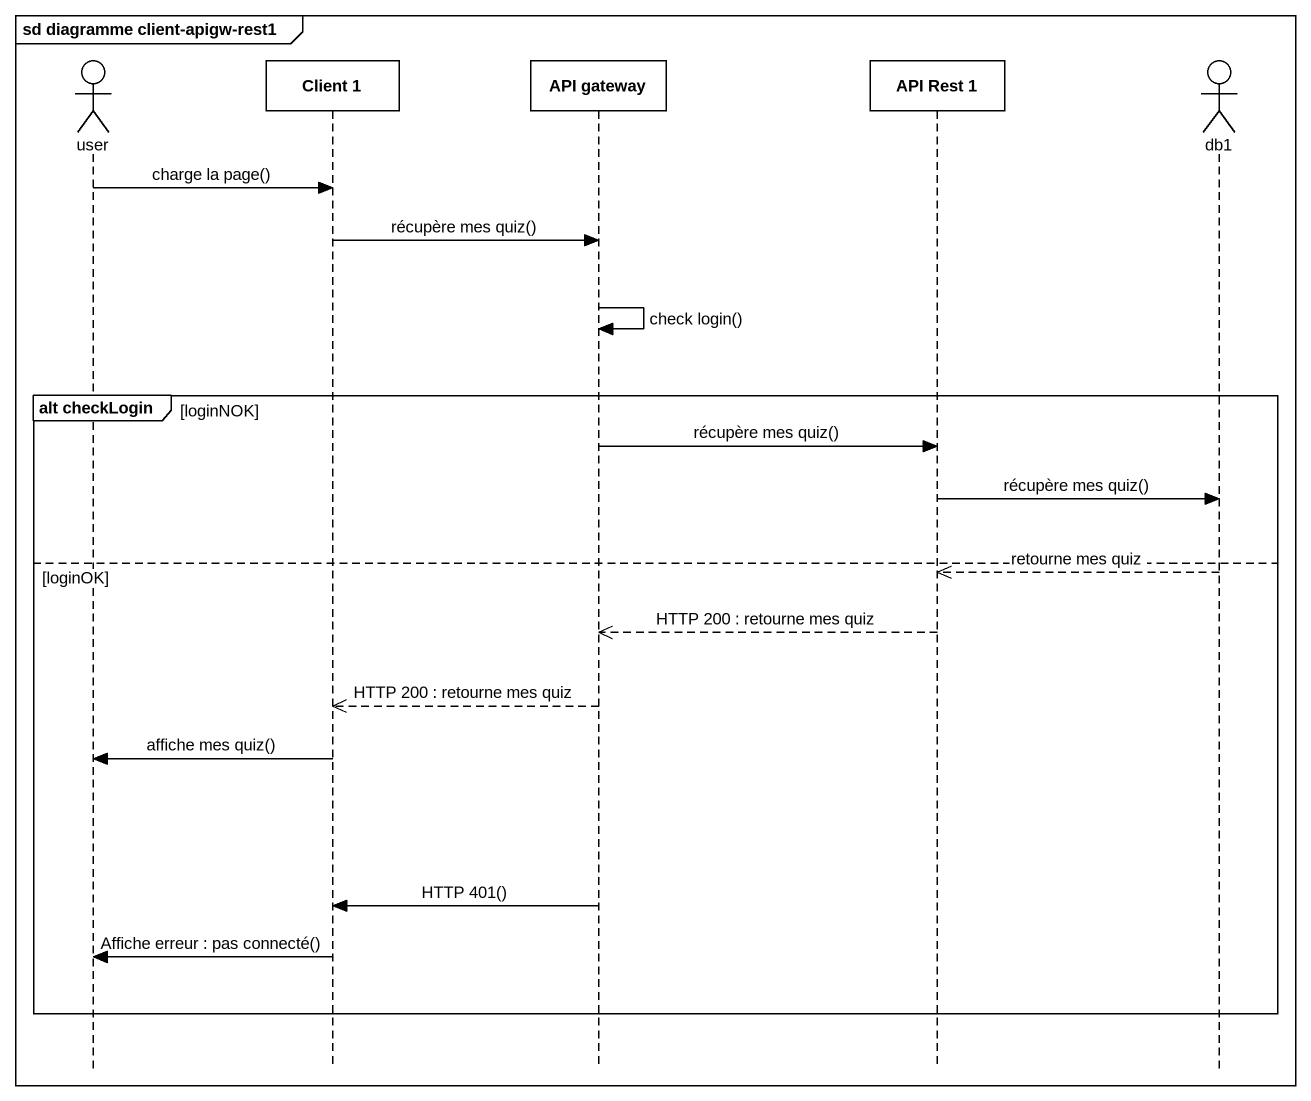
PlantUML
@startuml
mainframe sd diagramme client-apigw-rest1
hide footbox
actor user
participant "Client 1" as Client_1
participant "API gateway" as API_gateway
participant "API Rest 1" as API_Rest_1
actor db1

user -> Client_1 : charge la page()
Client_1 -> API_gateway : récupère mes quiz()
API_gateway -> API_gateway : check login()
group alt checkLogin [loginNOK]
  API_gateway -> API_Rest_1 : récupère mes quiz()
  API_Rest_1 -> db1 : récupère mes quiz()
else loginOK
  db1 -->> API_Rest_1 : retourne mes quiz
  API_Rest_1 -->> API_gateway : HTTP 200 : retourne mes quiz
  API_gateway -->> Client_1 : HTTP 200 : retourne mes quiz
  Client_1 -> user : affiche mes quiz()
  API_gateway -> Client_1 : HTTP 401()
  Client_1 -> user : Affiche erreur : pas connecté()
end
@enduml
